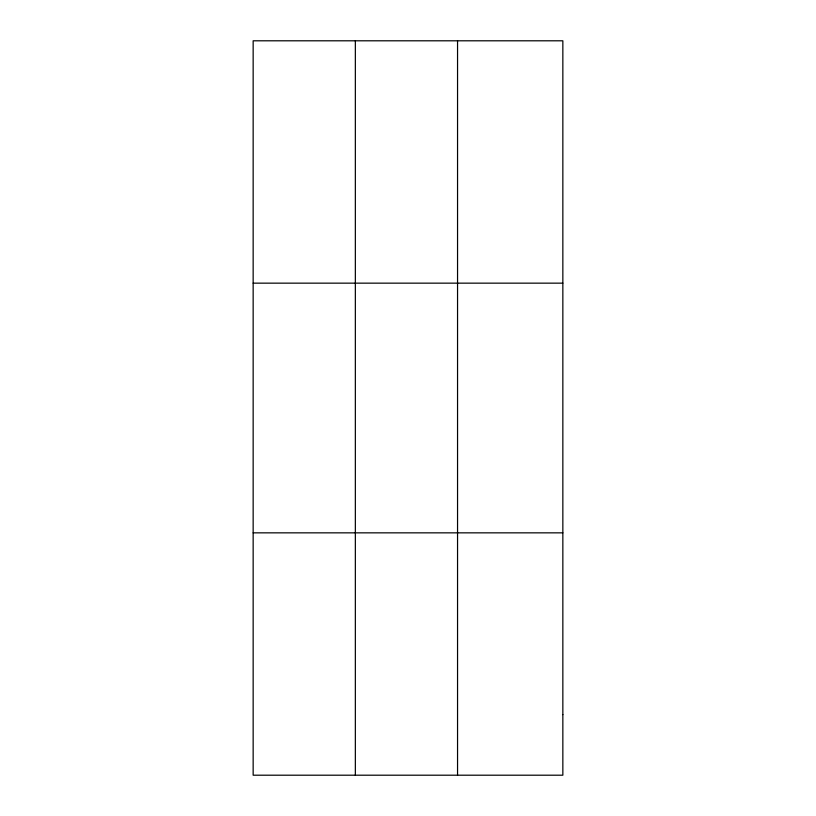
<?xml version="1.0" encoding="UTF-8"?>
<svg xmlns="http://www.w3.org/2000/svg" width="816" height="816" viewBox="0 0 816 816"><rect width="100%" height="100%" fill="white"/><g stroke="black" fill="none" stroke-linecap="round" stroke-linejoin="round"><path stroke-width="1.22" d="M355.348 775.2L355.348 40.8M457.552 775.2L457.552 40.8M253.154 283.152L562.846 283.152M253.154 532.848L562.846 532.848M562.846 714.612L562.846 775.2L253.154 775.2L253.154 40.8L562.846 40.8L562.846 714.612"/></g></svg>
